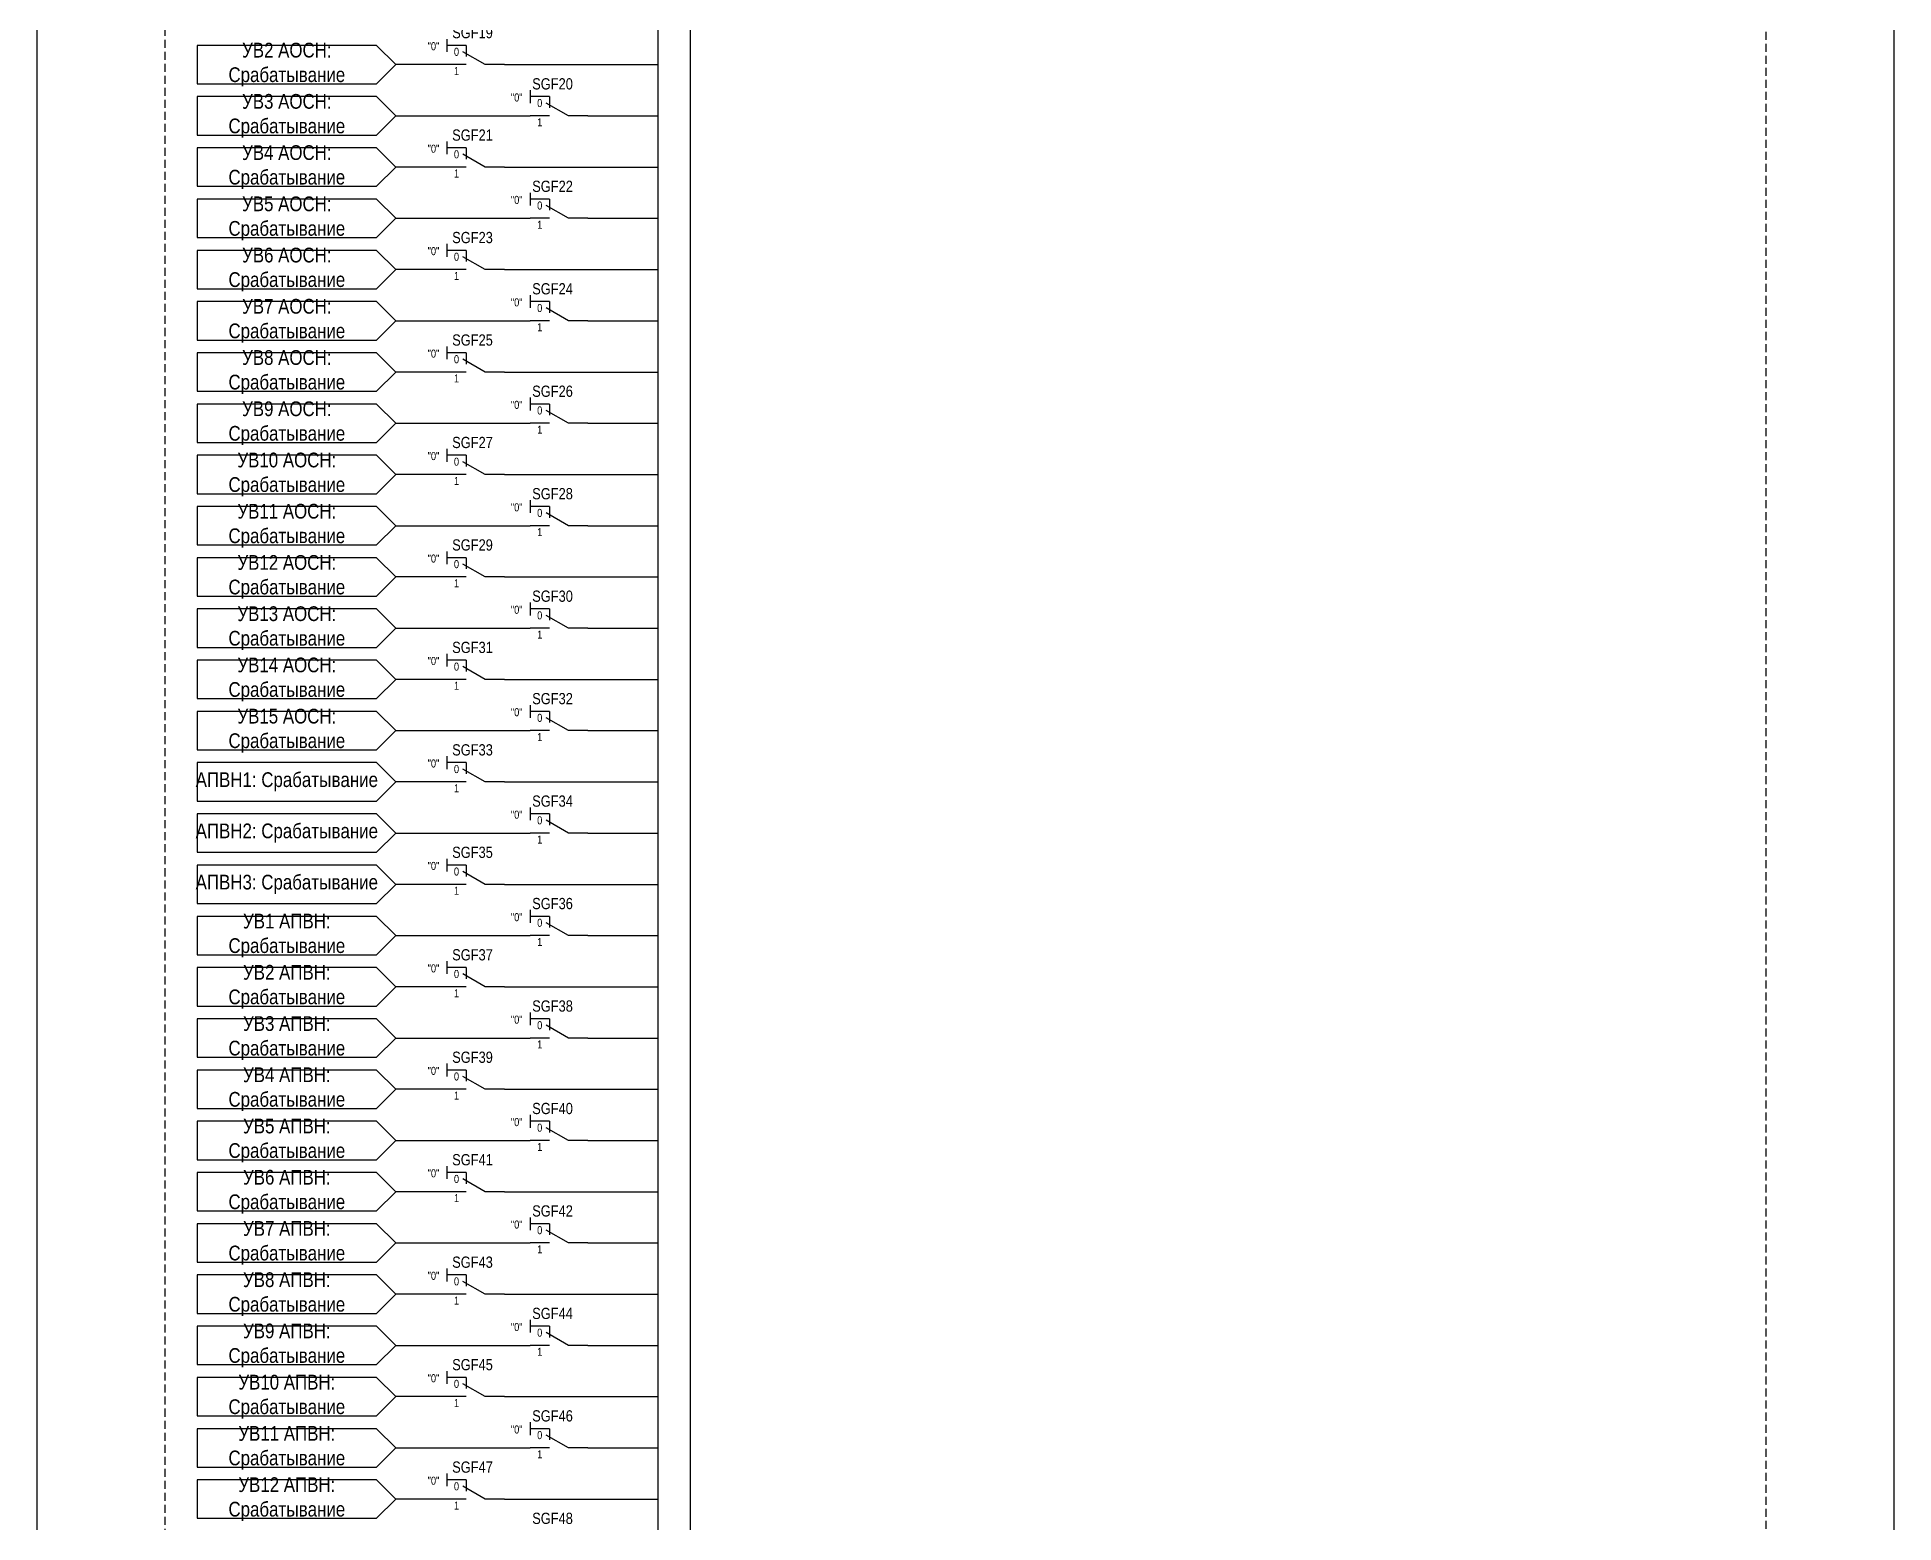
# Model space of a CAD drawing. Header units: millimetres. Extents: x -6343 to 676, y -1039 to 887.
# Drawn here: x 0 to 290, y 280.3 to 512.3 of the extents above; entities that cross this region are included whole.
import ezdxf
from ezdxf.enums import TextEntityAlignment as Align

# ---------------------------------------------------------------- set-up
doc = ezdxf.new("R2010")
doc.units = ezdxf.units.MM
doc.linetypes.add('штриховая2', pattern=[0.375, 0.25, -0.125])
doc.layers.add('Основная', color=7, linetype='Continuous')
doc.styles.add('2.5_Gost_RD', font='ARIALN.TTF', dxfattribs={"height": 2.5})
doc.styles.add('3.5_Gost_RD', font='ARIALN.TTF', dxfattribs={"height": 3.5})
doc.styles.add('Вывод', font='ARIALN.TTF', dxfattribs={"height": 2.5})
doc.styles.add('Компонент', font='ARIALN.TTF', dxfattribs={"height": 3.5})

# ---------------------------------------------------------------- blocks, each defined once
blk = doc.blocks.new('*U79')
at = {"layer": 'Основная', "ltscale": 0.35}
blk.add_line((6, 6), (6, 2.5), dxfattribs=at)
at = {"layer": 'Основная', "color": 0}
blk.add_line((0, 0), (7, 4), dxfattribs=at)
blk = doc.blocks.new('*U130')
at = {"layer": 'Основная', "color": 0}
for p, q in [((-3, 6), (-9, 6)), ((-3, 0), (-9, 0)), ((9, 0), (3, 0))]:
    blk.add_line(p, q, dxfattribs=at)
at = {"layer": 'Основная', "ltscale": 0.25, "xscale": -1}
blk.add_blockref('*U79', (3, 0), dxfattribs=at)
at = {"layer": 'Основная'}
for tag, height, style, p in [('ОУ', 3.5, 'Компонент', (-1, 10)), ('В1', 2.5, 'Вывод', (-13, 6)), ('В2', 2.5, 'Вывод', (-6, 4)), ('В3', 2.5, 'Вывод', (-6, -2))]:
    blk.add_attdef(tag, text='', height=height, dxfattribs=dict(at, style=style)).set_placement(p, align=Align.MIDDLE_CENTER)
blk = doc.blocks.new('*U127')
at = {"layer": 'Основная', "color": 0}
for p, q in [((-3, 6), (-9, 6)), ((-3, 0), (-9, 0)), ((9, 0), (3, 0))]:
    blk.add_line(p, q, dxfattribs=at)
at = {"layer": 'Основная', "ltscale": 0.25, "xscale": -1}
blk.add_blockref('*U79', (3, 0), dxfattribs=at)
at = {"layer": 'Основная'}
for tag, height, style, p in [('ОУ', 3.5, 'Компонент', (-2, 10)), ('В1', 2.5, 'Вывод', (-13, 6)), ('В2', 2.5, 'Вывод', (-6, 4)), ('В3', 2.5, 'Вывод', (-6, -2))]:
    blk.add_attdef(tag, text='', height=height, dxfattribs=dict(at, style=style)).set_placement(p, align=Align.MIDDLE_CENTER)

msp = doc.modelspace()

# ---------------------------------------------------------------- linework, layer by layer
at = {"linetype": 'ByBlock', "ltscale": 10}
for p, q in [((64, 508), (56, 508)), ((73, 508), (97, 508)), ((64, 492), (56, 492)), ((73, 492), (97, 492)), ((64, 476), (56, 476)), ((73, 476), (97, 476)), ((64, 460), (56, 460)), ((73, 460), (97, 460)), ((64, 444), (56, 444)), ((73, 444), (97, 444)), ((64, 428), (56, 428)), ((73, 428), (97, 428)), ((64, 412), (56, 412)), ((73, 412), (97, 412)), ((64, 396), (56, 396)), ((73, 396), (97, 396)), ((64, 380), (56, 380)), ((73, 380), (97, 380)), ((64, 364), (56, 364)), ((73, 364), (97, 364)), ((64, 348), (56, 348)), ((73, 348), (97, 348)), ((64, 332), (56, 332)), ((73, 332), (97, 332)), ((64, 316), (56, 316)), ((73, 316), (97, 316)), ((64, 300), (56, 300)), ((73, 300), (97, 300)), ((64, 284), (56, 284)), ((73, 284), (97, 284))]:
    msp.add_line(p, q, dxfattribs=at)
at = {"ltscale": 100}
for p, q in [((86, 500), (97, 500)), ((86, 484), (97, 484)), ((86, 468), (97, 468)), ((86, 452), (97, 452)), ((86, 436), (97, 436)), ((86, 420), (97, 420)), ((86, 404), (97, 404)), ((86, 388), (97, 388)), ((86, 372), (97, 372)), ((86, 356), (97, 356)), ((86, 340), (97, 340)), ((86, 324), (97, 324)), ((86, 308), (97, 308)), ((86, 292), (97, 292))]:
    msp.add_line(p, q, dxfattribs=at)
at = {"color": 3, "ltscale": 100}
msp.add_lwpolyline([(0, 735), (290, 735), (290, 0), (0, 0)], close=True, dxfattribs=at)
at = {"linetype": 'штриховая2', "ltscale": 5}
msp.add_lwpolyline([(20, 725), (270, 725), (270, 10), (20, 10)], close=True, dxfattribs=at)
at = {"layer": 'Основная', "ltscale": 100}
for p, q in [((64, 512), (64, 510)), ((77, 504), (77, 502)), ((56, 500), (77, 500)), ((64, 496), (64, 494)), ((77, 488), (77, 486)), ((56, 484), (77, 484)), ((64, 480), (64, 478)), ((77, 472), (77, 470)), ((56, 468), (77, 468)), ((64, 464), (64, 462)), ((77, 456), (77, 454)), ((56, 452), (77, 452)), ((64, 448), (64, 446)), ((77, 440), (77, 438)), ((56, 436), (77, 436)), ((64, 432), (64, 430)), ((77, 424), (77, 422)), ((56, 420), (77, 420)), ((64, 416), (64, 414)), ((77, 408), (77, 406)), ((56, 404), (77, 404)), ((64, 400), (64, 398)), ((77, 392), (77, 390)), ((56, 388), (77, 388)), ((64, 384), (64, 382)), ((77, 376), (77, 374)), ((56, 372), (77, 372)), ((64, 368), (64, 366)), ((77, 360), (77, 358)), ((56, 356), (77, 356)), ((64, 352), (64, 350)), ((77, 344), (77, 342)), ((56, 340), (77, 340)), ((64, 336), (64, 334)), ((77, 328), (77, 326)), ((56, 324), (77, 324)), ((64, 320), (64, 318)), ((77, 312), (77, 310)), ((56, 308), (77, 308)), ((64, 304), (64, 302)), ((77, 296), (77, 294)), ((56, 292), (77, 292)), ((64, 288), (64, 286))]:
    msp.add_line(p, q, dxfattribs=at)
msp.add_lwpolyline([(97, 648), (102, 648), (102, 16), (97, 16)], close=True, dxfattribs=at)
for points in [[(56, 508), (53, 511), (25, 511), (25, 505), (53, 505), (56, 508)], [(56, 500), (53, 503), (25, 503), (25, 497), (53, 497), (56, 500)], [(56, 500), (77, 500)], [(56, 492), (53, 495), (25, 495), (25, 489), (53, 489), (56, 492)], [(56, 484), (53, 487), (25, 487), (25, 481), (53, 481), (56, 484)], [(56, 484), (77, 484)], [(56, 476), (53, 479), (25, 479), (25, 473), (53, 473), (56, 476)], [(56, 468), (53, 471), (25, 471), (25, 465), (53, 465), (56, 468)], [(56, 468), (77, 468)], [(56, 460), (53, 463), (25, 463), (25, 457), (53, 457), (56, 460)], [(56, 452), (53, 455), (25, 455), (25, 449), (53, 449), (56, 452)], [(56, 452), (77, 452)], [(56, 444), (53, 447), (25, 447), (25, 441), (53, 441), (56, 444)], [(56, 436), (53, 439), (25, 439), (25, 433), (53, 433), (56, 436)], [(56, 436), (77, 436)], [(56, 428), (53, 431), (25, 431), (25, 425), (53, 425), (56, 428)], [(56, 420), (53, 423), (25, 423), (25, 417), (53, 417), (56, 420)], [(56, 420), (77, 420)], [(56, 412), (53, 415), (25, 415), (25, 409), (53, 409), (56, 412)], [(56, 404), (53, 407), (25, 407), (25, 401), (53, 401), (56, 404)], [(56, 404), (77, 404)], [(56, 396), (53, 399), (25, 399), (25, 393), (53, 393), (56, 396)], [(56, 388), (53, 391), (25, 391), (25, 385), (53, 385), (56, 388)], [(56, 388), (77, 388)], [(56, 380), (53, 383), (25, 383), (25, 377), (53, 377), (56, 380)], [(56, 372), (53, 375), (25, 375), (25, 369), (53, 369), (56, 372)], [(56, 372), (77, 372)], [(56, 364), (53, 367), (25, 367), (25, 361), (53, 361), (56, 364)], [(56, 356), (53, 359), (25, 359), (25, 353), (53, 353), (56, 356)], [(56, 356), (77, 356)], [(56, 348), (53, 351), (25, 351), (25, 345), (53, 345), (56, 348)], [(56, 340), (53, 343), (25, 343), (25, 337), (53, 337), (56, 340)], [(56, 340), (77, 340)], [(56, 332), (53, 335), (25, 335), (25, 329), (53, 329), (56, 332)], [(56, 324), (53, 327), (25, 327), (25, 321), (53, 321), (56, 324)], [(56, 324), (77, 324)], [(56, 316), (53, 319), (25, 319), (25, 313), (53, 313), (56, 316)], [(56, 308), (53, 311), (25, 311), (25, 305), (53, 305), (56, 308)], [(56, 308), (77, 308)], [(56, 300), (53, 303), (25, 303), (25, 297), (53, 297), (56, 300)], [(56, 292), (53, 295), (25, 295), (25, 289), (53, 289), (56, 292)], [(56, 292), (77, 292)], [(56, 284), (53, 287), (25, 287), (25, 281), (53, 281), (56, 284)]]:
    msp.add_lwpolyline(points, dxfattribs=at)

# ---------------------------------------------------------------- block references
at = {"layer": 'Основная', "ltscale": 0.25}
ref = msp.add_blockref('*U130', (68.5, 508), dxfattribs=dict(at, xscale=0.5, yscale=0.5, zscale=0.5))
ref.add_attrib('ОУ', 'SGF19', dxfattribs={"height": 1.75, "style": 'Компонент'}).set_placement((68, 513), align=Align.MIDDLE_CENTER)
ref.add_attrib('В2', '0', dxfattribs={"height": 1.25, "style": 'Вывод'}).set_placement((65.5, 510), align=Align.MIDDLE_CENTER)
ref.add_attrib('В3', '1', dxfattribs={"height": 1.25, "style": 'Вывод'}).set_placement((65.5, 507), align=Align.MIDDLE_CENTER)
ref = msp.add_blockref('*U127', (81.5, 500), dxfattribs=dict(at, xscale=0.5, yscale=0.5, zscale=0.5))
ref.add_attrib('ОУ', 'SGF20', dxfattribs={"height": 1.75, "style": 'Компонент'}).set_placement((80.5, 505), align=Align.MIDDLE_CENTER)
ref.add_attrib('В2', '0', dxfattribs={"height": 1.25, "style": 'Вывод'}).set_placement((78.5, 502), align=Align.MIDDLE_CENTER)
ref.add_attrib('В3', '1', dxfattribs={"height": 1.25, "style": 'Вывод'}).set_placement((78.5, 499), align=Align.MIDDLE_CENTER)
ref = msp.add_blockref('*U130', (68.5, 492), dxfattribs=dict(at, xscale=0.5, yscale=0.5, zscale=0.5))
ref.add_attrib('ОУ', 'SGF21', dxfattribs={"height": 1.75, "style": 'Компонент'}).set_placement((68, 497), align=Align.MIDDLE_CENTER)
ref.add_attrib('В2', '0', dxfattribs={"height": 1.25, "style": 'Вывод'}).set_placement((65.5, 494), align=Align.MIDDLE_CENTER)
ref.add_attrib('В3', '1', dxfattribs={"height": 1.25, "style": 'Вывод'}).set_placement((65.5, 491), align=Align.MIDDLE_CENTER)
ref = msp.add_blockref('*U127', (81.5, 484), dxfattribs=dict(at, xscale=0.5, yscale=0.5, zscale=0.5))
ref.add_attrib('ОУ', 'SGF22', dxfattribs={"height": 1.75, "style": 'Компонент'}).set_placement((80.5, 489), align=Align.MIDDLE_CENTER)
ref.add_attrib('В2', '0', dxfattribs={"height": 1.25, "style": 'Вывод'}).set_placement((78.5, 486), align=Align.MIDDLE_CENTER)
ref.add_attrib('В3', '1', dxfattribs={"height": 1.25, "style": 'Вывод'}).set_placement((78.5, 483), align=Align.MIDDLE_CENTER)
ref = msp.add_blockref('*U130', (68.5, 476), dxfattribs=dict(at, xscale=0.5, yscale=0.5, zscale=0.5))
ref.add_attrib('ОУ', 'SGF23', dxfattribs={"height": 1.75, "style": 'Компонент'}).set_placement((68, 481), align=Align.MIDDLE_CENTER)
ref.add_attrib('В2', '0', dxfattribs={"height": 1.25, "style": 'Вывод'}).set_placement((65.5, 478), align=Align.MIDDLE_CENTER)
ref.add_attrib('В3', '1', dxfattribs={"height": 1.25, "style": 'Вывод'}).set_placement((65.5, 475), align=Align.MIDDLE_CENTER)
ref = msp.add_blockref('*U127', (81.5, 468), dxfattribs=dict(at, xscale=0.5, yscale=0.5, zscale=0.5))
ref.add_attrib('ОУ', 'SGF24', dxfattribs={"height": 1.75, "style": 'Компонент'}).set_placement((80.5, 473), align=Align.MIDDLE_CENTER)
ref.add_attrib('В2', '0', dxfattribs={"height": 1.25, "style": 'Вывод'}).set_placement((78.5, 470), align=Align.MIDDLE_CENTER)
ref.add_attrib('В3', '1', dxfattribs={"height": 1.25, "style": 'Вывод'}).set_placement((78.5, 467), align=Align.MIDDLE_CENTER)
ref = msp.add_blockref('*U130', (68.5, 460), dxfattribs=dict(at, xscale=0.5, yscale=0.5, zscale=0.5))
ref.add_attrib('ОУ', 'SGF25', dxfattribs={"height": 1.75, "style": 'Компонент'}).set_placement((68, 465), align=Align.MIDDLE_CENTER)
ref.add_attrib('В2', '0', dxfattribs={"height": 1.25, "style": 'Вывод'}).set_placement((65.5, 462), align=Align.MIDDLE_CENTER)
ref.add_attrib('В3', '1', dxfattribs={"height": 1.25, "style": 'Вывод'}).set_placement((65.5, 459), align=Align.MIDDLE_CENTER)
ref = msp.add_blockref('*U127', (81.5, 452), dxfattribs=dict(at, xscale=0.5, yscale=0.5, zscale=0.5))
ref.add_attrib('ОУ', 'SGF26', dxfattribs={"height": 1.75, "style": 'Компонент'}).set_placement((80.5, 457), align=Align.MIDDLE_CENTER)
ref.add_attrib('В2', '0', dxfattribs={"height": 1.25, "style": 'Вывод'}).set_placement((78.5, 454), align=Align.MIDDLE_CENTER)
ref.add_attrib('В3', '1', dxfattribs={"height": 1.25, "style": 'Вывод'}).set_placement((78.5, 451), align=Align.MIDDLE_CENTER)
ref = msp.add_blockref('*U130', (68.5, 444), dxfattribs=dict(at, xscale=0.5, yscale=0.5, zscale=0.5))
ref.add_attrib('ОУ', 'SGF27', dxfattribs={"height": 1.75, "style": 'Компонент'}).set_placement((68, 449), align=Align.MIDDLE_CENTER)
ref.add_attrib('В2', '0', dxfattribs={"height": 1.25, "style": 'Вывод'}).set_placement((65.5, 446), align=Align.MIDDLE_CENTER)
ref.add_attrib('В3', '1', dxfattribs={"height": 1.25, "style": 'Вывод'}).set_placement((65.5, 443), align=Align.MIDDLE_CENTER)
ref = msp.add_blockref('*U127', (81.5, 436), dxfattribs=dict(at, xscale=0.5, yscale=0.5, zscale=0.5))
ref.add_attrib('ОУ', 'SGF28', dxfattribs={"height": 1.75, "style": 'Компонент'}).set_placement((80.5, 441), align=Align.MIDDLE_CENTER)
ref.add_attrib('В2', '0', dxfattribs={"height": 1.25, "style": 'Вывод'}).set_placement((78.5, 438), align=Align.MIDDLE_CENTER)
ref.add_attrib('В3', '1', dxfattribs={"height": 1.25, "style": 'Вывод'}).set_placement((78.5, 435), align=Align.MIDDLE_CENTER)
ref = msp.add_blockref('*U130', (68.5, 428), dxfattribs=dict(at, xscale=0.5, yscale=0.5, zscale=0.5))
ref.add_attrib('ОУ', 'SGF29', dxfattribs={"height": 1.75, "style": 'Компонент'}).set_placement((68, 433), align=Align.MIDDLE_CENTER)
ref.add_attrib('В2', '0', dxfattribs={"height": 1.25, "style": 'Вывод'}).set_placement((65.5, 430), align=Align.MIDDLE_CENTER)
ref.add_attrib('В3', '1', dxfattribs={"height": 1.25, "style": 'Вывод'}).set_placement((65.5, 427), align=Align.MIDDLE_CENTER)
ref = msp.add_blockref('*U127', (81.5, 420), dxfattribs=dict(at, xscale=0.5, yscale=0.5, zscale=0.5))
ref.add_attrib('ОУ', 'SGF30', dxfattribs={"height": 1.75, "style": 'Компонент'}).set_placement((80.5, 425), align=Align.MIDDLE_CENTER)
ref.add_attrib('В2', '0', dxfattribs={"height": 1.25, "style": 'Вывод'}).set_placement((78.5, 422), align=Align.MIDDLE_CENTER)
ref.add_attrib('В3', '1', dxfattribs={"height": 1.25, "style": 'Вывод'}).set_placement((78.5, 419), align=Align.MIDDLE_CENTER)
ref = msp.add_blockref('*U130', (68.5, 412), dxfattribs=dict(at, xscale=0.5, yscale=0.5, zscale=0.5))
ref.add_attrib('ОУ', 'SGF31', dxfattribs={"height": 1.75, "style": 'Компонент'}).set_placement((68, 417), align=Align.MIDDLE_CENTER)
ref.add_attrib('В2', '0', dxfattribs={"height": 1.25, "style": 'Вывод'}).set_placement((65.5, 414), align=Align.MIDDLE_CENTER)
ref.add_attrib('В3', '1', dxfattribs={"height": 1.25, "style": 'Вывод'}).set_placement((65.5, 411), align=Align.MIDDLE_CENTER)
ref = msp.add_blockref('*U127', (81.5, 404), dxfattribs=dict(at, xscale=0.5, yscale=0.5, zscale=0.5))
ref.add_attrib('ОУ', 'SGF32', dxfattribs={"height": 1.75, "style": 'Компонент'}).set_placement((80.5, 409), align=Align.MIDDLE_CENTER)
ref.add_attrib('В2', '0', dxfattribs={"height": 1.25, "style": 'Вывод'}).set_placement((78.5, 406), align=Align.MIDDLE_CENTER)
ref.add_attrib('В3', '1', dxfattribs={"height": 1.25, "style": 'Вывод'}).set_placement((78.5, 403), align=Align.MIDDLE_CENTER)
ref = msp.add_blockref('*U130', (68.5, 396), dxfattribs=dict(at, xscale=0.5, yscale=0.5, zscale=0.5))
ref.add_attrib('ОУ', 'SGF33', dxfattribs={"height": 1.75, "style": 'Компонент'}).set_placement((68, 401), align=Align.MIDDLE_CENTER)
ref.add_attrib('В2', '0', dxfattribs={"height": 1.25, "style": 'Вывод'}).set_placement((65.5, 398), align=Align.MIDDLE_CENTER)
ref.add_attrib('В3', '1', dxfattribs={"height": 1.25, "style": 'Вывод'}).set_placement((65.5, 395), align=Align.MIDDLE_CENTER)
ref = msp.add_blockref('*U127', (81.5, 388), dxfattribs=dict(at, xscale=0.5, yscale=0.5, zscale=0.5))
ref.add_attrib('ОУ', 'SGF34', dxfattribs={"height": 1.75, "style": 'Компонент'}).set_placement((80.5, 393), align=Align.MIDDLE_CENTER)
ref.add_attrib('В2', '0', dxfattribs={"height": 1.25, "style": 'Вывод'}).set_placement((78.5, 390), align=Align.MIDDLE_CENTER)
ref.add_attrib('В3', '1', dxfattribs={"height": 1.25, "style": 'Вывод'}).set_placement((78.5, 387), align=Align.MIDDLE_CENTER)
ref = msp.add_blockref('*U130', (68.5, 380), dxfattribs=dict(at, xscale=0.5, yscale=0.5, zscale=0.5))
ref.add_attrib('ОУ', 'SGF35', dxfattribs={"height": 1.75, "style": 'Компонент'}).set_placement((68, 385), align=Align.MIDDLE_CENTER)
ref.add_attrib('В2', '0', dxfattribs={"height": 1.25, "style": 'Вывод'}).set_placement((65.5, 382), align=Align.MIDDLE_CENTER)
ref.add_attrib('В3', '1', dxfattribs={"height": 1.25, "style": 'Вывод'}).set_placement((65.5, 379), align=Align.MIDDLE_CENTER)
ref = msp.add_blockref('*U127', (81.5, 372), dxfattribs=dict(at, xscale=0.5, yscale=0.5, zscale=0.5))
ref.add_attrib('ОУ', 'SGF36', dxfattribs={"height": 1.75, "style": 'Компонент'}).set_placement((80.5, 377), align=Align.MIDDLE_CENTER)
ref.add_attrib('В2', '0', dxfattribs={"height": 1.25, "style": 'Вывод'}).set_placement((78.5, 374), align=Align.MIDDLE_CENTER)
ref.add_attrib('В3', '1', dxfattribs={"height": 1.25, "style": 'Вывод'}).set_placement((78.5, 371), align=Align.MIDDLE_CENTER)
ref = msp.add_blockref('*U130', (68.5, 364), dxfattribs=dict(at, xscale=0.5, yscale=0.5, zscale=0.5))
ref.add_attrib('ОУ', 'SGF37', dxfattribs={"height": 1.75, "style": 'Компонент'}).set_placement((68, 369), align=Align.MIDDLE_CENTER)
ref.add_attrib('В2', '0', dxfattribs={"height": 1.25, "style": 'Вывод'}).set_placement((65.5, 366), align=Align.MIDDLE_CENTER)
ref.add_attrib('В3', '1', dxfattribs={"height": 1.25, "style": 'Вывод'}).set_placement((65.5, 363), align=Align.MIDDLE_CENTER)
ref = msp.add_blockref('*U127', (81.5, 356), dxfattribs=dict(at, xscale=0.5, yscale=0.5, zscale=0.5))
ref.add_attrib('ОУ', 'SGF38', dxfattribs={"height": 1.75, "style": 'Компонент'}).set_placement((80.5, 361), align=Align.MIDDLE_CENTER)
ref.add_attrib('В2', '0', dxfattribs={"height": 1.25, "style": 'Вывод'}).set_placement((78.5, 358), align=Align.MIDDLE_CENTER)
ref.add_attrib('В3', '1', dxfattribs={"height": 1.25, "style": 'Вывод'}).set_placement((78.5, 355), align=Align.MIDDLE_CENTER)
ref = msp.add_blockref('*U130', (68.5, 348), dxfattribs=dict(at, xscale=0.5, yscale=0.5, zscale=0.5))
ref.add_attrib('ОУ', 'SGF39', dxfattribs={"height": 1.75, "style": 'Компонент'}).set_placement((68, 353), align=Align.MIDDLE_CENTER)
ref.add_attrib('В2', '0', dxfattribs={"height": 1.25, "style": 'Вывод'}).set_placement((65.5, 350), align=Align.MIDDLE_CENTER)
ref.add_attrib('В3', '1', dxfattribs={"height": 1.25, "style": 'Вывод'}).set_placement((65.5, 347), align=Align.MIDDLE_CENTER)
ref = msp.add_blockref('*U127', (81.5, 340), dxfattribs=dict(at, xscale=0.5, yscale=0.5, zscale=0.5))
ref.add_attrib('ОУ', 'SGF40', dxfattribs={"height": 1.75, "style": 'Компонент'}).set_placement((80.5, 345), align=Align.MIDDLE_CENTER)
ref.add_attrib('В2', '0', dxfattribs={"height": 1.25, "style": 'Вывод'}).set_placement((78.5, 342), align=Align.MIDDLE_CENTER)
ref.add_attrib('В3', '1', dxfattribs={"height": 1.25, "style": 'Вывод'}).set_placement((78.5, 339), align=Align.MIDDLE_CENTER)
ref = msp.add_blockref('*U130', (68.5, 332), dxfattribs=dict(at, xscale=0.5, yscale=0.5, zscale=0.5))
ref.add_attrib('ОУ', 'SGF41', dxfattribs={"height": 1.75, "style": 'Компонент'}).set_placement((68, 337), align=Align.MIDDLE_CENTER)
ref.add_attrib('В2', '0', dxfattribs={"height": 1.25, "style": 'Вывод'}).set_placement((65.5, 334), align=Align.MIDDLE_CENTER)
ref.add_attrib('В3', '1', dxfattribs={"height": 1.25, "style": 'Вывод'}).set_placement((65.5, 331), align=Align.MIDDLE_CENTER)
ref = msp.add_blockref('*U127', (81.5, 324), dxfattribs=dict(at, xscale=0.5, yscale=0.5, zscale=0.5))
ref.add_attrib('ОУ', 'SGF42', dxfattribs={"height": 1.75, "style": 'Компонент'}).set_placement((80.5, 329), align=Align.MIDDLE_CENTER)
ref.add_attrib('В2', '0', dxfattribs={"height": 1.25, "style": 'Вывод'}).set_placement((78.5, 326), align=Align.MIDDLE_CENTER)
ref.add_attrib('В3', '1', dxfattribs={"height": 1.25, "style": 'Вывод'}).set_placement((78.5, 323), align=Align.MIDDLE_CENTER)
ref = msp.add_blockref('*U130', (68.5, 316), dxfattribs=dict(at, xscale=0.5, yscale=0.5, zscale=0.5))
ref.add_attrib('ОУ', 'SGF43', dxfattribs={"height": 1.75, "style": 'Компонент'}).set_placement((68, 321), align=Align.MIDDLE_CENTER)
ref.add_attrib('В2', '0', dxfattribs={"height": 1.25, "style": 'Вывод'}).set_placement((65.5, 318), align=Align.MIDDLE_CENTER)
ref.add_attrib('В3', '1', dxfattribs={"height": 1.25, "style": 'Вывод'}).set_placement((65.5, 315), align=Align.MIDDLE_CENTER)
ref = msp.add_blockref('*U127', (81.5, 308), dxfattribs=dict(at, xscale=0.5, yscale=0.5, zscale=0.5))
ref.add_attrib('ОУ', 'SGF44', dxfattribs={"height": 1.75, "style": 'Компонент'}).set_placement((80.5, 313), align=Align.MIDDLE_CENTER)
ref.add_attrib('В2', '0', dxfattribs={"height": 1.25, "style": 'Вывод'}).set_placement((78.5, 310), align=Align.MIDDLE_CENTER)
ref.add_attrib('В3', '1', dxfattribs={"height": 1.25, "style": 'Вывод'}).set_placement((78.5, 307), align=Align.MIDDLE_CENTER)
ref = msp.add_blockref('*U130', (68.5, 300), dxfattribs=dict(at, xscale=0.5, yscale=0.5, zscale=0.5))
ref.add_attrib('ОУ', 'SGF45', dxfattribs={"height": 1.75, "style": 'Компонент'}).set_placement((68, 305), align=Align.MIDDLE_CENTER)
ref.add_attrib('В2', '0', dxfattribs={"height": 1.25, "style": 'Вывод'}).set_placement((65.5, 302), align=Align.MIDDLE_CENTER)
ref.add_attrib('В3', '1', dxfattribs={"height": 1.25, "style": 'Вывод'}).set_placement((65.5, 299), align=Align.MIDDLE_CENTER)
ref = msp.add_blockref('*U127', (81.5, 292), dxfattribs=dict(at, xscale=0.5, yscale=0.5, zscale=0.5))
ref.add_attrib('ОУ', 'SGF46', dxfattribs={"height": 1.75, "style": 'Компонент'}).set_placement((80.5, 297), align=Align.MIDDLE_CENTER)
ref.add_attrib('В2', '0', dxfattribs={"height": 1.25, "style": 'Вывод'}).set_placement((78.5, 294), align=Align.MIDDLE_CENTER)
ref.add_attrib('В3', '1', dxfattribs={"height": 1.25, "style": 'Вывод'}).set_placement((78.5, 291), align=Align.MIDDLE_CENTER)
ref = msp.add_blockref('*U130', (68.5, 284), dxfattribs=dict(at, xscale=0.5, yscale=0.5, zscale=0.5))
ref.add_attrib('ОУ', 'SGF47', dxfattribs={"height": 1.75, "style": 'Компонент'}).set_placement((68, 289), align=Align.MIDDLE_CENTER)
ref.add_attrib('В2', '0', dxfattribs={"height": 1.25, "style": 'Вывод'}).set_placement((65.5, 286), align=Align.MIDDLE_CENTER)
ref.add_attrib('В3', '1', dxfattribs={"height": 1.25, "style": 'Вывод'}).set_placement((65.5, 283), align=Align.MIDDLE_CENTER)
ref = msp.add_blockref('*U127', (81.5, 276), dxfattribs=dict(at, xscale=0.5, yscale=0.5, zscale=0.5))
ref.add_attrib('ОУ', 'SGF48', dxfattribs={"height": 1.75, "style": 'Компонент'}).set_placement((80.5, 281), align=Align.MIDDLE_CENTER)
ref.add_attrib('В2', '0', dxfattribs={"height": 1.25, "style": 'Вывод'}).set_placement((78.5, 278), align=Align.MIDDLE_CENTER)
ref.add_attrib('В3', '1', dxfattribs={"height": 1.25, "style": 'Вывод'}).set_placement((78.5, 275), align=Align.MIDDLE_CENTER)

# ---------------------------------------------------------------- texts
at = {"layer": 'Основная', "color": 0, "ltscale": 100, "char_height": 2.3, "width": 28, "attachment_point": 5, "style": '2.5_Gost_RD'}
for s, insert in [('{\\C256;УВ2 АОСН: Срабатывание}', (39, 508)), ('{\\C256;УВ3 АОСН: Срабатывание}', (39, 500)), ('{\\C256;УВ4 АОСН: Срабатывание}', (39, 492)), ('{\\C256;УВ5 АОСН: Срабатывание}', (39, 484)), ('{\\C256;УВ6 АОСН: Срабатывание}', (39, 476)), ('{\\C256;УВ7 АОСН: Срабатывание}', (39, 468)), ('{\\C256;УВ8 АОСН: Срабатывание}', (39, 460)), ('{\\C256;УВ9 АОСН: Срабатывание}', (39, 452)), ('{\\C256;УВ10 АОСН: Срабатывание}', (39, 444)), ('{\\C256;УВ11 АОСН: Срабатывание}', (39, 436)), ('{\\C256;УВ12 АОСН: Срабатывание}', (39, 428)), ('{\\C256;УВ13 АОСН: Срабатывание}', (39, 420)), ('{\\C256;УВ14 АОСН: Срабатывание}', (39, 412)), ('{\\C256;УВ15 АОСН: Срабатывание}', (39, 404)), ('{\\C256;АПВН1: Срабатывание}', (39, 396)), ('{\\C256;АПВН2: Срабатывание}', (39, 388)), ('{\\C256;АПВН3: Срабатывание}', (39, 380)), ('{\\C256;УВ1 АПВН: Срабатывание}', (39, 372)), ('{\\C256;УВ2 АПВН: Срабатывание}', (39, 364)), ('{\\C256;УВ3 АПВН: Срабатывание}', (39, 356)), ('{\\C256;УВ4 АПВН: Срабатывание}', (39, 348)), ('{\\C256;УВ5 АПВН: Срабатывание}', (39, 340)), ('{\\C256;УВ6 АПВН: Срабатывание}', (39, 332)), ('{\\C256;УВ7 АПВН: Срабатывание}', (39, 324)), ('{\\C256;УВ8 АПВН: Срабатывание}', (39, 316)), ('{\\C256;УВ9 АПВН: Срабатывание}', (39, 308)), ('{\\C256;УВ10 АПВН: Срабатывание}', (39, 300)), ('{\\C256;УВ11 АПВН: Срабатывание}', (39, 292)), ('{\\C256;УВ12 АПВН: Срабатывание}', (39, 284))]:
    msp.add_mtext(s, dxfattribs=dict(at, insert=insert))
at = {"layer": 'Основная', "ltscale": 100, "char_height": 1.25, "attachment_point": 1, "style": '3.5_Gost_RD'}
for insert in [(61, 511.5), (74, 503.5), (61, 495.5), (74, 487.5), (61, 479.5), (74, 471.5), (61, 463.5), (74, 455.5), (61, 447.5), (74, 439.5), (61, 431.5), (74, 423.5), (61, 415.5), (74, 407.5), (61, 399.5), (74, 391.5), (61, 383.5), (74, 375.5), (61, 367.5), (74, 359.5), (61, 351.5), (74, 343.5), (61, 335.5), (74, 327.5), (61, 319.5), (74, 311.5), (61, 303.5), (74, 295.5), (61, 287.5)]:
    msp.add_mtext_dynamic_manual_height_columns('"0"', width=2, gutter_width=17.5, heights=[0], dxfattribs=dict(at, insert=insert))

doc.saveas('drawing.dxf')
